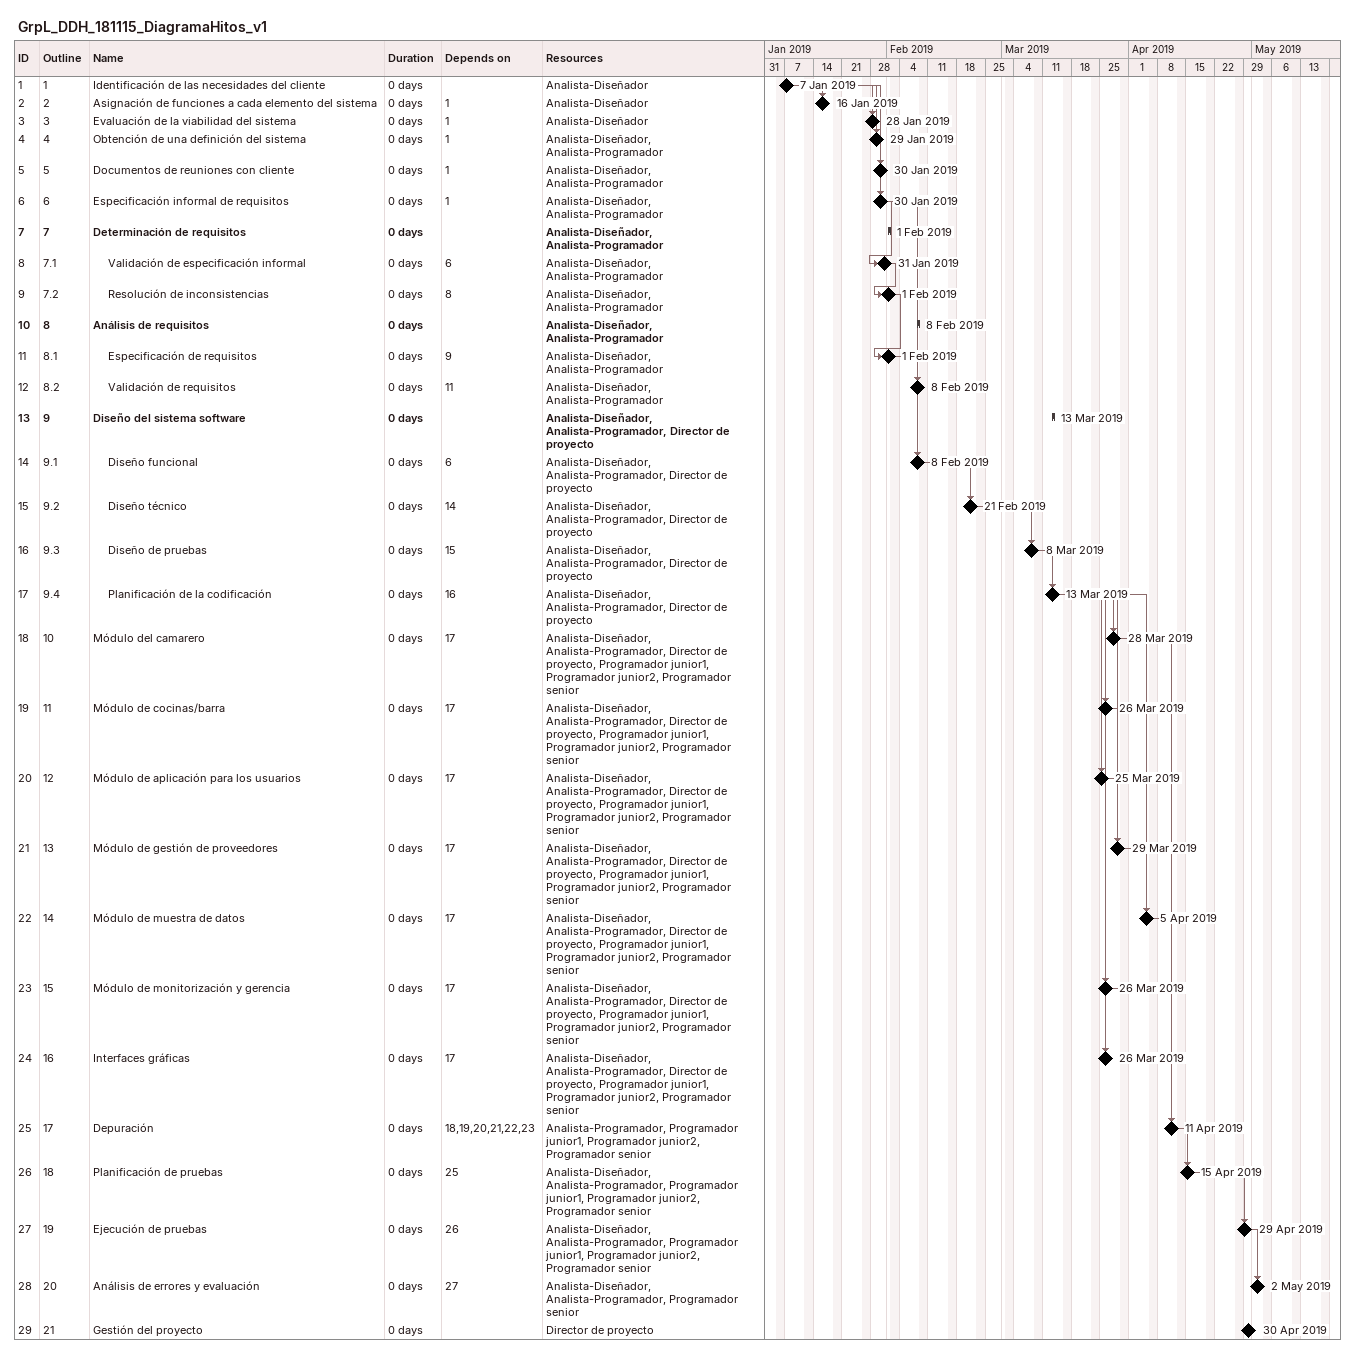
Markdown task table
GrpL_DDH_181115_DiagramaHitos_v1

| ID | WBS | Task | Duration | Start | Finish | Predecessors | Resources |
|---|---|---|---|---|---|---|---|
| 1 | 1 | Identificación de las necesidades del cliente | 0d | 2019-01-07 | 2019-01-07 |  | Analista-Diseñador |
| 2 | 2 | Asignación de funciones a cada elemento del sistema | 0d | 2019-01-16 | 2019-01-16 | 1 | Analista-Diseñador |
| 3 | 3 | Evaluación de la viabilidad del sistema | 0d | 2019-01-28 | 2019-01-28 | 1 | Analista-Diseñador |
| 4 | 4 | Obtención de una definición del sistema | 0d | 2019-01-29 | 2019-01-29 | 1 | Analista-Diseñador, Analista-Programador |
| 5 | 5 | Documentos de reuniones con cliente | 0d | 2019-01-30 | 2019-01-30 | 1 | Analista-Diseñador, Analista-Programador |
| 6 | 6 | Especificación informal de requisitos | 0d | 2019-01-30 | 2019-01-30 | 1 | Analista-Diseñador, Analista-Programador |
| 7 | 7 | **Determinación de requisitos** | 0d | 2019-02-01 | 2019-02-01 |  | Analista-Diseñador, Analista-Programador |
| 8 | 7.1 | Validación de especificación informal | 0d | 2019-01-31 | 2019-01-31 | 6 | Analista-Diseñador, Analista-Programador |
| 9 | 7.2 | Resolución de inconsistencias | 0d | 2019-02-01 | 2019-02-01 | 8 | Analista-Diseñador, Analista-Programador |
| 10 | 8 | **Análisis de requisitos** | 0d | 2019-02-08 | 2019-02-08 |  | Analista-Diseñador, Analista-Programador |
| 11 | 8.1 | Especificación de requisitos | 0d | 2019-02-01 | 2019-02-01 | 9 | Analista-Diseñador, Analista-Programador |
| 12 | 8.2 | Validación de requisitos | 0d | 2019-02-08 | 2019-02-08 | 11 | Analista-Diseñador, Analista-Programador |
| 13 | 9 | **Diseño del sistema software** | 0d | 2019-03-13 | 2019-03-13 |  | Analista-Diseñador, Analista-Programador, Director de proyecto |
| 14 | 9.1 | Diseño funcional | 0d | 2019-02-08 | 2019-02-08 | 6 | Analista-Diseñador, Analista-Programador, Director de proyecto |
| 15 | 9.2 | Diseño técnico | 0d | 2019-02-21 | 2019-02-21 | 14 | Analista-Diseñador, Analista-Programador, Director de proyecto |
| 16 | 9.3 | Diseño de pruebas | 0d | 2019-03-08 | 2019-03-08 | 15 | Analista-Diseñador, Analista-Programador, Director de proyecto |
| 17 | 9.4 | Planificación de la codificación | 0d | 2019-03-13 | 2019-03-13 | 16 | Analista-Diseñador, Analista-Programador, Director de proyecto |
| 18 | 10 | Módulo del camarero | 0d | 2019-03-28 | 2019-03-28 | 17 | Analista-Diseñador, Analista-Programador, Director de proyecto, Programador junior1, Programador junior2, Programador senior |
| 19 | 11 | Módulo de cocinas/barra | 0d | 2019-03-26 | 2019-03-26 | 17 | Analista-Diseñador, Analista-Programador, Director de proyecto, Programador junior1, Programador junior2, Programador senior |
| 20 | 12 | Módulo de aplicación para los usuarios | 0d | 2019-03-25 | 2019-03-25 | 17 | Analista-Diseñador, Analista-Programador, Director de proyecto, Programador junior1, Programador junior2, Programador senior |
| 21 | 13 | Módulo de gestión de proveedores | 0d | 2019-03-29 | 2019-03-29 | 17 | Analista-Diseñador, Analista-Programador, Director de proyecto, Programador junior1, Programador junior2, Programador senior |
| 22 | 14 | Módulo de muestra de datos | 0d | 2019-04-05 | 2019-04-05 | 17 | Analista-Diseñador, Analista-Programador, Director de proyecto, Programador junior1, Programador junior2, Programador senior |
| 23 | 15 | Módulo de monitorización y gerencia | 0d | 2019-03-26 | 2019-03-26 | 17 | Analista-Diseñador, Analista-Programador, Director de proyecto, Programador junior1, Programador junior2, Programador senior |
| 24 | 16 | Interfaces gráficas | 0d | 2019-03-26 | 2019-03-26 | 17 | Analista-Diseñador, Analista-Programador, Director de proyecto, Programador junior1, Programador junior2, Programador senior |
| 25 | 17 | Depuración | 0d | 2019-04-11 | 2019-04-11 | 18, 19, 20, 21, 22, 23 | Analista-Programador, Programador junior1, Programador junior2, Programador senior |
| 26 | 18 | Planificación de pruebas | 0d | 2019-04-15 | 2019-04-15 | 25 | Analista-Diseñador, Analista-Programador, Programador junior1, Programador junior2, Programador senior |
| 27 | 19 | Ejecución de pruebas | 0d | 2019-04-29 | 2019-04-29 | 26 | Analista-Diseñador, Analista-Programador, Programador junior1, Programador junior2, Programador senior |
| 28 | 20 | Análisis de errores y evaluación | 0d | 2019-05-02 | 2019-05-02 | 27 | Analista-Diseñador, Analista-Programador, Programador senior |
| 29 | 21 | Gestión del proyecto | 0d | 2019-04-30 | 2019-04-30 |  | Director de proyecto |
